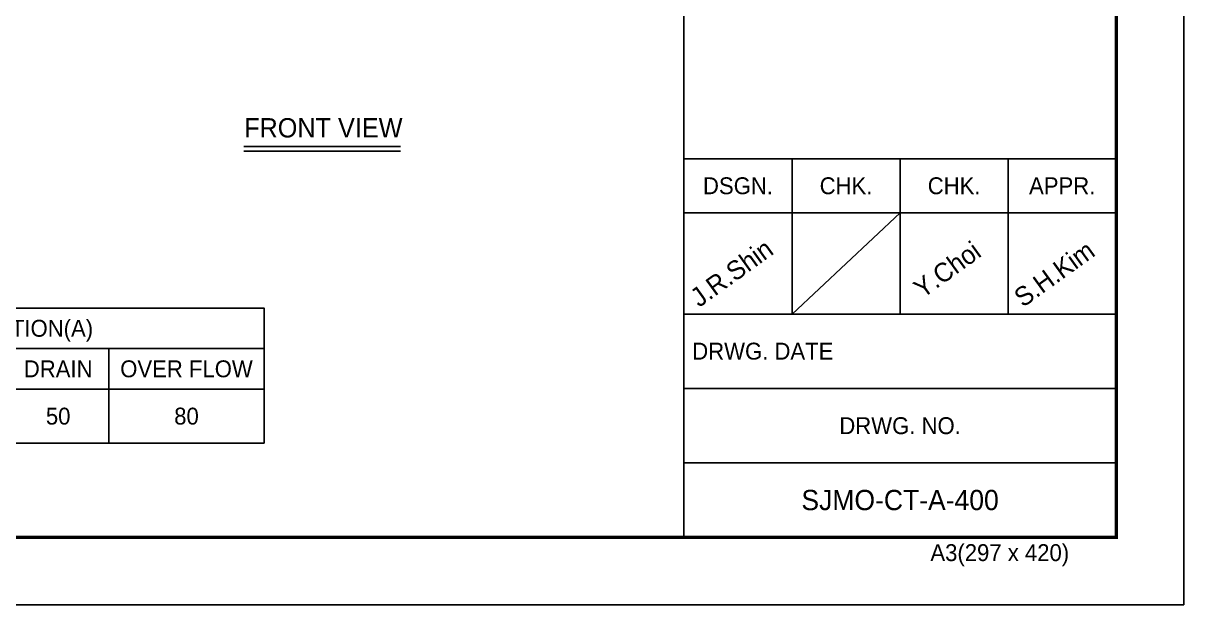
# Model space of a CAD drawing. Header units: millimetres. Extents: x 12896 to 42303, y 9438 to 30233.
# Drawn here: x 30273 to 42303, y 9438 to 15463 of the extents above; entities that cross this region are included whole.
import ezdxf
from ezdxf.enums import TextEntityAlignment as Align

# ---------------------------------------------------------------- set-up
doc = ezdxf.new("R2010")
doc.units = ezdxf.units.MM
for name, color, linetype in [('냉각탑_box', 1, 'Continuous'), ('냉각탑_form', 1, 'Continuous'), ('냉각탑_text', 3, 'Continuous')]:
    doc.layers.add(name, color=color, linetype=linetype)
doc.styles.add('돋움', font='Dotum.ttf')

msp = doc.modelspace()

# ---------------------------------------------------------------- linework, layer by layer
at = {"layer": 'Defpoints'}
msp.add_lwpolyline([(12895.7, 30233.4), (42302.9, 30233.4), (42302.9, 9438.3), (12895.7, 9438.3)], close=True, dxfattribs=at)
at = {"layer": '냉각탑_box'}
for p, q in [((32560.1, 14185.2), (34183.5, 14185.2)), ((32560.1, 14138.5), (34183.5, 14138.5)), ((27380.5, 12092.8), (32770.5, 12092.8)), ((31160.5, 12092.8), (31160.5, 11112.8)), ((17720.5, 11672.8), (32770.5, 11672.8))]:
    msp.add_line(p, q, dxfattribs=at)
msp.add_lwpolyline([(17720.5, 12512.8), (32770.5, 12512.8), (32770.5, 11112.8), (17720.5, 11112.8)], close=True, dxfattribs=at)
at = {"layer": '냉각탑_form'}
for p, q in [((37121.7, 22496.5), (37121.7, 10138.5)), ((37121.7, 14059.4), (41602.7, 14059.4)), ((38241.9, 14059.4), (38241.9, 12449)), ((39362.2, 14059.4), (39362.2, 12449)), ((40482.5, 14059.4), (40482.5, 12449)), ((37121.7, 13499.3), (41602.7, 13499.3)), ((39362.2, 13499.3), (38241.9, 12449)), ((37121.7, 12449), (41602.7, 12449)), ((37121.7, 11678.9), (41602.7, 11678.9)), ((37121.7, 10908.7), (41602.7, 10908.7))]:
    msp.add_line(p, q, dxfattribs=at)
at = {"layer": '냉각탑_form', "const_width": 35}
msp.add_lwpolyline([(13595.9, 29533.2), (13595.9, 10138.5), (41602.7, 10138.5), (41602.7, 29533.2)], close=True, dxfattribs=at)

# ---------------------------------------------------------------- texts
at = {"layer": '냉각탑_form', "style": '돋움'}
for s, p in [('DSGN.', (37681.8, 13779.4)), ('CHK.', (38802.1, 13779.4)), ('CHK.', (39922.3, 13779.4)), ('APPR.', (41042.6, 13779.4)), ('DRWG. NO.', (39362.2, 11293.8))]:
    msp.add_text(s, height=175.04, dxfattribs=at).set_placement(p, align=Align.MIDDLE_CENTER)
for s, height, p in [('DRWG. DATE', 175.04, (37207.9, 11978.4)), ('A3(297 x 420)', 175.043, (39676.3, 9890.9))]:
    msp.add_text(s, height=height, dxfattribs=at).set_placement(p)
at = {"layer": '냉각탑_text', "style": '돋움'}
for s, height, p in [('FRONT VIEW', 199.97, (33383.7, 14379.9)), ('CONNECTION(A)', 175, (30075.5, 12302.8)), ('DRAIN', 175, (30635.5, 11882.8)), ('OVER FLOW', 175, (31965.5, 11882.8)), ('50', 175, (30635.5, 11392.8)), ('80', 175, (31965.5, 11392.8)), ('SJMO-CT-A-400', 210.051, (39362.2, 10523.6))]:
    msp.add_text(s, height=height, dxfattribs=at).set_placement(p, align=Align.MIDDLE_CENTER)
for s, p in [('J.R.Shin', (37280, 12513.2)), ('Y.Choi', (39595.3, 12606.6)), ('S.H.Kim', (40636.5, 12513.2))]:
    msp.add_text(s, height=196.05, rotation=35.81856, dxfattribs=at).set_placement(p)

doc.saveas('drawing.dxf')
